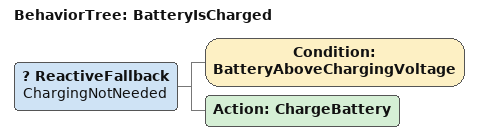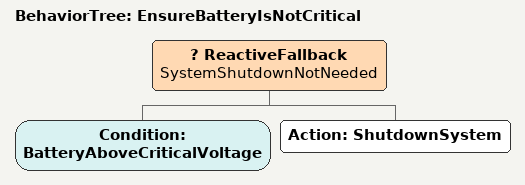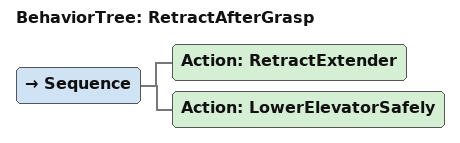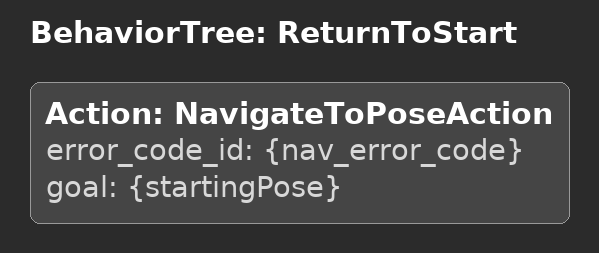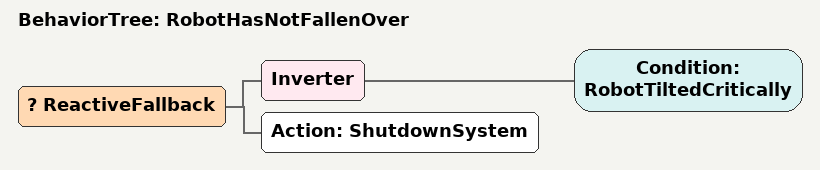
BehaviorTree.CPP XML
<BehaviorTree ID="BatteryIsCharged">
    <ReactiveFallback name="ChargingNotNeeded">
        <Condition ID="BatteryAboveChargingVoltage"/>
        <Action ID="ChargeBattery"/>
    </ReactiveFallback>
</BehaviorTree>

<BehaviorTree ID="EnsureBatteryIsNotCritical">
    <ReactiveFallback name="SystemShutdownNotNeeded">
        <Condition ID="BatteryAboveCriticalVoltage"/>
        <Action ID="ShutdownSystem"/>
    </ReactiveFallback>
</BehaviorTree>

<BehaviorTree ID="RetractAfterGrasp">
    <Sequence>
        <Action ID="RetractExtender"/>
        <Action ID="LowerElevatorSafely"/>
    </Sequence>
</BehaviorTree>

<BehaviorTree ID="ReturnToStart">
    <Action ID="NavigateToPoseAction" error_code_id="{nav_error_code}" goal="{startingPose}"/>
</BehaviorTree>

<BehaviorTree ID="RobotHasNotFallenOver">
    <ReactiveFallback>
        <Inverter>
            <Condition ID="RobotTiltedCritically"/>
        </Inverter>
        <Action ID="ShutdownSystem"/>
    </ReactiveFallback>
</BehaviorTree>
